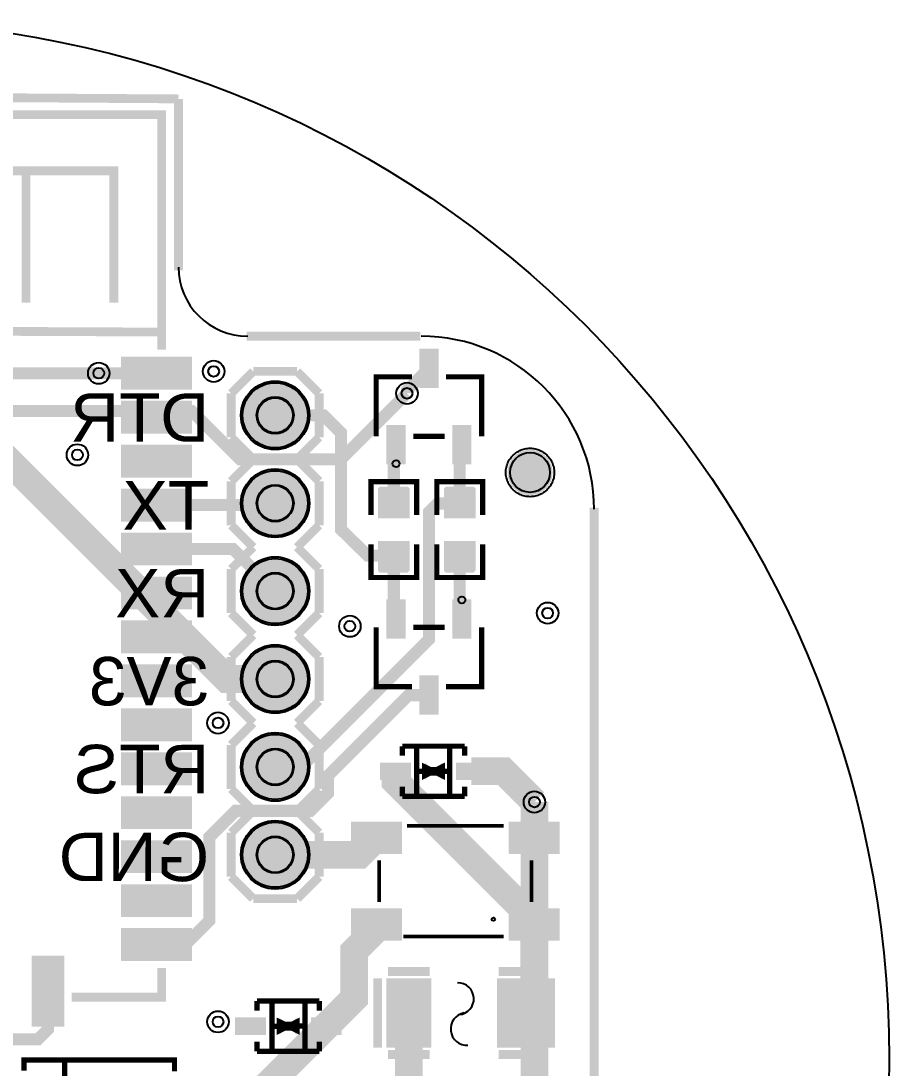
# Model space of a CAD drawing. Header units: millimetres. Extents: x -28.6 to 51.5, y -50.9 to 9.1.
# Drawn here: x 26.43 to 51.52, y -21.15 to 9.11 of the extents above; entities that cross this region are included whole.
import ezdxf

# ---------------------------------------------------------------- set-up
doc = ezdxf.new("R2010")
doc.units = ezdxf.units.MM
for name, color, linetype, true_color in [('BoardOutLine', 7, 'Continuous', 0xff00ff), ('BottomLayer', 7, 'Continuous', 0x0000ff), ('BottomSolderMaskLayer', 7, 'Continuous', 0xaa00ff), ('Document', 7, 'Continuous', 0xffffff), ('Hole', 7, 'Continuous', 0x222222), ('Multi-Layer', 7, 'Continuous', 0xc0c0c0), ('TopLayer', 7, 'Continuous', 0xff0000), ('TopPasteMaskLayer', 7, 'Continuous', 0x808080), ('TopSilkLayer', 7, 'Continuous', 0xffcc00), ('TopSolderMaskLayer', 7, 'Continuous', 0x800080)]:
    doc.layers.add(name, color=color, linetype=linetype, true_color=true_color)
doc.styles.get("Standard").update_dxf_attribs({"font": 'arial.ttf'})

msp = doc.modelspace()

# ---------------------------------------------------------------- hatches: boundary and pattern name
at = {"layer": 'BottomSolderMaskLayer'}
for points in [[(32.791, -2.286, 1), (34.773, -2.286, 1)], [(40.498, -3.937), (40.499, -3.9), (40.502, -3.864), (40.507, -3.828), (40.514, -3.792), (40.523, -3.756), (40.534, -3.721), (40.546, -3.687), (40.561, -3.654), (40.578, -3.621), (40.596, -3.589), (40.617, -3.559), (40.638, -3.529), (40.662, -3.501), (40.687, -3.475), (40.714, -3.45), (40.741, -3.426), (40.771, -3.404), (40.801, -3.383), (40.833, -3.365), (40.865, -3.348), (40.898, -3.333), (40.933, -3.32), (40.967, -3.309), (41.003, -3.299), (41.039, -3.292), (41.075, -3.287), (41.112, -3.284), (41.148, -3.283), (41.185, -3.284), (41.221, -3.287), (41.257, -3.292), (41.293, -3.299), (41.329, -3.309), (41.364, -3.32), (41.398, -3.333), (41.431, -3.348), (41.464, -3.365), (41.495, -3.383), (41.526, -3.404), (41.555, -3.426), (41.583, -3.45), (41.609, -3.475), (41.634, -3.501), (41.658, -3.529), (41.68, -3.559), (41.7, -3.589), (41.718, -3.621), (41.735, -3.654), (41.75, -3.687), (41.763, -3.721), (41.774, -3.756), (41.783, -3.792), (41.79, -3.828), (41.794, -3.864), (41.797, -3.9), (41.798, -3.937), (41.797, -3.974), (41.794, -4.01), (41.79, -4.046), (41.783, -4.082), (41.774, -4.118), (41.763, -4.153), (41.75, -4.187), (41.735, -4.22), (41.718, -4.253), (41.7, -4.285), (41.68, -4.315), (41.658, -4.345), (41.634, -4.373), (41.609, -4.399), (41.583, -4.424), (41.555, -4.448), (41.526, -4.47), (41.495, -4.491), (41.464, -4.509), (41.431, -4.526), (41.398, -4.541), (41.364, -4.554), (41.329, -4.565), (41.293, -4.575), (41.257, -4.582), (41.221, -4.587), (41.185, -4.59), (41.148, -4.591), (41.112, -4.59), (41.075, -4.587), (41.039, -4.582), (41.003, -4.575), (40.967, -4.565), (40.933, -4.554), (40.898, -4.541), (40.865, -4.526), (40.833, -4.509), (40.801, -4.491), (40.771, -4.47), (40.741, -4.448), (40.714, -4.424), (40.687, -4.399), (40.662, -4.373), (40.638, -4.345), (40.617, -4.315), (40.596, -4.285), (40.578, -4.253), (40.561, -4.22), (40.546, -4.187), (40.534, -4.153), (40.523, -4.118), (40.514, -4.082), (40.507, -4.046), (40.502, -4.01), (40.499, -3.974), (40.498, -3.937)], [(32.791, -4.826, 1), (34.773, -4.826, 1)], [(32.791, -7.366, 1), (34.773, -7.366, 1)], [(32.791, -9.906, 1), (34.773, -9.906, 1)], [(32.791, -12.446, 1), (34.773, -12.446, 1)], [(32.791, -14.986, 1), (34.773, -14.986, 1)]]:
    msp.add_hatch(color=256, dxfattribs=at).paths.add_polyline_path(points)
at = {"layer": 'Document'}
for points in [[(38.109, -12.319), (38.109, -12.827), (38.363, -12.573)], [(38.617, -12.827), (38.617, -12.319), (38.363, -12.573)], [(33.9, -19.685), (33.9, -20.193), (34.154, -19.939)], [(34.408, -20.193), (34.408, -19.685), (34.154, -19.939)]]:
    msp.add_hatch(color=256, dxfattribs=at).paths.add_polyline_path(points)
at = {"layer": 'Multi-Layer'}
for points in [[(32.842, -2.286, 1), (34.722, -2.286, 1)], [(32.842, -4.826, 1), (34.722, -4.826, 1)], [(32.842, -7.366, 1), (34.722, -7.366, 1)], [(32.842, -9.906, 1), (34.722, -9.906, 1)], [(32.842, -12.446, 1), (34.722, -12.446, 1)], [(32.842, -14.986, 1), (34.722, -14.986, 1)]]:
    msp.add_hatch(color=256, dxfattribs=at).paths.add_polyline_path(points)
at = {"layer": 'TopLayer'}
for points in [[(37.961, -1.45), (38.493, -1.45), (38.493, -0.412), (37.961, -0.412)], [(29.35, -0.62), (31.35, -0.62), (31.35, -1.52), (29.35, -1.52)], [(29.35, -1.89), (31.35, -1.89), (31.35, -2.79), (29.35, -2.79)], [(37.011, -3.652), (37.543, -3.652), (37.543, -2.615), (37.011, -2.615)], [(38.911, -3.652), (39.443, -3.652), (39.443, -2.615), (38.911, -2.615)], [(29.35, -3.16), (31.35, -3.16), (31.35, -4.06), (29.35, -4.06)], [(29.35, -4.43), (31.35, -4.43), (31.35, -5.33), (29.35, -5.33)], [(37.643, -5.238), (36.779, -5.238), (36.779, -4.432), (37.643, -4.432)], [(38.684, -5.238), (39.548, -5.238), (39.548, -4.432), (38.684, -4.432)], [(29.35, -5.7), (31.35, -5.7), (31.35, -6.6), (29.35, -6.6)], [(37.643, -5.938), (36.779, -5.938), (36.779, -6.745), (37.643, -6.745)], [(38.684, -5.938), (39.548, -5.938), (39.548, -6.745), (38.684, -6.745)], [(29.35, -6.97), (31.35, -6.97), (31.35, -7.87), (29.35, -7.87)], [(37.543, -7.651), (37.011, -7.651), (37.011, -8.689), (37.543, -8.689)], [(39.443, -7.651), (38.911, -7.651), (38.911, -8.689), (39.443, -8.689)], [(29.35, -8.24), (31.35, -8.24), (31.35, -9.14), (29.35, -9.14)], [(29.35, -9.51), (31.35, -9.51), (31.35, -10.41), (29.35, -10.41)], [(38.493, -9.854), (37.961, -9.854), (37.961, -10.891), (38.493, -10.891)], [(29.35, -10.78), (31.35, -10.78), (31.35, -11.68), (29.35, -11.68)], [(29.35, -12.05), (31.35, -12.05), (31.35, -12.95), (29.35, -12.95)], [(37.679, -12.345), (37.679, -12.801), (36.834, -12.801), (36.834, -12.345)], [(39.029, -12.345), (39.029, -12.801), (39.874, -12.801), (39.874, -12.345)], [(29.35, -13.32), (31.35, -13.32), (31.35, -14.22), (29.35, -14.22)], [(37.409, -14.048), (37.409, -14.948), (36.009, -14.948), (36.009, -14.048)], [(41.969, -14.048), (41.969, -14.948), (40.569, -14.948), (40.569, -14.048)], [(29.35, -14.59), (31.35, -14.59), (31.35, -15.49), (29.35, -15.49)], [(29.35, -15.86), (31.35, -15.86), (31.35, -16.76), (29.35, -16.76)], [(37.409, -16.548), (37.409, -17.448), (36.009, -17.448), (36.009, -16.548)], [(41.969, -16.548), (41.969, -17.448), (40.569, -17.448), (40.569, -16.548)], [(29.35, -17.13), (31.35, -17.13), (31.35, -18.03), (29.35, -18.03)], [(26.765, -17.93), (27.665, -17.93), (27.665, -19.93), (26.765, -19.93)], [(37.043, -18.608), (38.243, -18.608), (38.243, -20.508), (37.043, -20.508)], [(40.243, -18.608), (41.443, -18.608), (41.443, -20.508), (40.243, -20.508)], [(33.488, -20.167), (33.488, -19.712), (32.643, -19.712), (32.643, -20.167)], [(34.838, -20.167), (34.838, -19.712), (35.683, -19.712), (35.683, -20.167)]]:
    msp.add_hatch(color=256, dxfattribs=at).paths.add_polyline_path(points)
at = {"layer": 'TopPasteMaskLayer'}
for points in [[(37.961, -1.45), (38.493, -1.45), (38.493, -0.412), (37.961, -0.412)], [(29.35, -0.62), (31.35, -0.62), (31.35, -1.52), (29.35, -1.52)], [(29.35, -1.89), (31.35, -1.89), (31.35, -2.79), (29.35, -2.79)], [(37.011, -3.652), (37.543, -3.652), (37.543, -2.615), (37.011, -2.615)], [(38.911, -3.652), (39.443, -3.652), (39.443, -2.615), (38.911, -2.615)], [(29.35, -3.16), (31.35, -3.16), (31.35, -4.06), (29.35, -4.06)], [(29.35, -4.43), (31.35, -4.43), (31.35, -5.33), (29.35, -5.33)], [(36.761, -4.393), (36.761, -5.193), (36.811, -5.243), (37.039, -5.243), (37.039, -4.873), (37.369, -4.873), (37.369, -5.243), (37.611, -5.243), (37.661, -5.193), (37.661, -4.393), (37.611, -4.343), (36.811, -4.343)], [(39.516, -5.233), (39.288, -5.233), (39.288, -4.853), (38.958, -4.853), (38.958, -5.233), (38.716, -5.233), (38.666, -5.183), (38.666, -4.393), (38.716, -4.343), (39.516, -4.343), (39.566, -4.393), (39.566, -5.183)], [(29.35, -5.7), (31.35, -5.7), (31.35, -6.6), (29.35, -6.6)], [(36.811, -5.943), (37.039, -5.943), (37.039, -6.323), (37.369, -6.323), (37.369, -5.943), (37.611, -5.943), (37.661, -5.993), (37.661, -6.783), (37.611, -6.833), (36.811, -6.833), (36.761, -6.783), (36.761, -5.993)], [(39.566, -6.783), (39.566, -5.983), (39.516, -5.933), (39.288, -5.933), (39.288, -6.303), (38.958, -6.303), (38.958, -5.933), (38.716, -5.933), (38.666, -5.983), (38.666, -6.783), (38.716, -6.833), (39.516, -6.833)], [(29.35, -6.97), (31.35, -6.97), (31.35, -7.87), (29.35, -7.87)], [(37.543, -7.651), (37.011, -7.651), (37.011, -8.689), (37.543, -8.689)], [(39.443, -7.651), (38.911, -7.651), (38.911, -8.689), (39.443, -8.689)], [(29.35, -8.24), (31.35, -8.24), (31.35, -9.14), (29.35, -9.14)], [(29.35, -9.51), (31.35, -9.51), (31.35, -10.41), (29.35, -10.41)], [(38.493, -9.854), (37.961, -9.854), (37.961, -10.891), (38.493, -10.891)], [(29.35, -10.78), (31.35, -10.78), (31.35, -11.68), (29.35, -11.68)], [(29.35, -12.05), (31.35, -12.05), (31.35, -12.95), (29.35, -12.95)], [(37.679, -12.345), (37.679, -12.801), (36.834, -12.801), (36.834, -12.345)], [(39.029, -12.345), (39.029, -12.801), (39.874, -12.801), (39.874, -12.345)], [(29.35, -13.32), (31.35, -13.32), (31.35, -14.22), (29.35, -14.22)], [(37.409, -14.048), (37.409, -14.948), (36.009, -14.948), (36.009, -14.048)], [(41.969, -14.048), (41.969, -14.948), (40.569, -14.948), (40.569, -14.048)], [(29.35, -14.59), (31.35, -14.59), (31.35, -15.49), (29.35, -15.49)], [(29.35, -15.86), (31.35, -15.86), (31.35, -16.76), (29.35, -16.76)], [(37.409, -16.548), (37.409, -17.448), (36.009, -17.448), (36.009, -16.548)], [(41.969, -16.548), (41.969, -17.448), (40.569, -17.448), (40.569, -16.548)], [(29.35, -17.13), (31.35, -17.13), (31.35, -18.03), (29.35, -18.03)], [(26.765, -17.93), (27.665, -17.93), (27.665, -19.93), (26.765, -19.93)], [(37.043, -18.608), (38.243, -18.608), (38.243, -20.508), (37.043, -20.508)], [(40.243, -18.608), (41.443, -18.608), (41.443, -20.508), (40.243, -20.508)], [(33.488, -20.167), (33.488, -19.712), (32.643, -19.712), (32.643, -20.167)], [(34.838, -20.167), (34.838, -19.712), (35.683, -19.712), (35.683, -20.167)]]:
    msp.add_hatch(color=256, dxfattribs=at).paths.add_polyline_path(points)
at = {"layer": 'TopSolderMaskLayer'}
for points in [[(29.325, -0.595), (31.375, -0.595), (31.375, -1.545), (29.325, -1.545)], [(37.948, -1.499), (38.506, -1.499), (38.506, -0.363), (37.948, -0.363)], [(32.791, -2.286, 1), (34.773, -2.286, 1)], [(29.325, -1.865), (31.375, -1.865), (31.375, -2.815), (29.325, -2.815)], [(36.998, -3.702), (37.556, -3.702), (37.556, -2.565), (36.998, -2.565)], [(38.898, -3.702), (39.456, -3.702), (39.456, -2.565), (38.898, -2.565)], [(29.325, -3.135), (31.375, -3.135), (31.375, -4.085), (29.325, -4.085)], [(40.498, -3.937), (40.499, -3.9), (40.502, -3.864), (40.507, -3.828), (40.514, -3.792), (40.523, -3.756), (40.534, -3.721), (40.546, -3.687), (40.561, -3.654), (40.578, -3.621), (40.596, -3.589), (40.617, -3.559), (40.638, -3.529), (40.662, -3.501), (40.687, -3.475), (40.714, -3.45), (40.741, -3.426), (40.771, -3.404), (40.801, -3.383), (40.833, -3.365), (40.865, -3.348), (40.898, -3.333), (40.933, -3.32), (40.967, -3.309), (41.003, -3.299), (41.039, -3.292), (41.075, -3.287), (41.112, -3.284), (41.148, -3.283), (41.185, -3.284), (41.221, -3.287), (41.257, -3.292), (41.293, -3.299), (41.329, -3.309), (41.364, -3.32), (41.398, -3.333), (41.431, -3.348), (41.464, -3.365), (41.495, -3.383), (41.526, -3.404), (41.555, -3.426), (41.583, -3.45), (41.609, -3.475), (41.634, -3.501), (41.658, -3.529), (41.68, -3.559), (41.7, -3.589), (41.718, -3.621), (41.735, -3.654), (41.75, -3.687), (41.763, -3.721), (41.774, -3.756), (41.783, -3.792), (41.79, -3.828), (41.794, -3.864), (41.797, -3.9), (41.798, -3.937), (41.797, -3.974), (41.794, -4.01), (41.79, -4.046), (41.783, -4.082), (41.774, -4.118), (41.763, -4.153), (41.75, -4.187), (41.735, -4.22), (41.718, -4.253), (41.7, -4.285), (41.68, -4.315), (41.658, -4.345), (41.634, -4.373), (41.609, -4.399), (41.583, -4.424), (41.555, -4.448), (41.526, -4.47), (41.495, -4.491), (41.464, -4.509), (41.431, -4.526), (41.398, -4.541), (41.364, -4.554), (41.329, -4.565), (41.293, -4.575), (41.257, -4.582), (41.221, -4.587), (41.185, -4.59), (41.148, -4.591), (41.112, -4.59), (41.075, -4.587), (41.039, -4.582), (41.003, -4.575), (40.967, -4.565), (40.933, -4.554), (40.898, -4.541), (40.865, -4.526), (40.833, -4.509), (40.801, -4.491), (40.771, -4.47), (40.741, -4.448), (40.714, -4.424), (40.687, -4.399), (40.662, -4.373), (40.638, -4.345), (40.617, -4.315), (40.596, -4.285), (40.578, -4.253), (40.561, -4.22), (40.546, -4.187), (40.534, -4.153), (40.523, -4.118), (40.514, -4.082), (40.507, -4.046), (40.502, -4.01), (40.499, -3.974), (40.498, -3.937)], [(32.791, -4.826, 1), (34.773, -4.826, 1)], [(29.325, -4.405), (31.375, -4.405), (31.375, -5.355), (29.325, -5.355)], [(37.67, -5.262), (36.752, -5.262), (36.752, -4.408), (37.67, -4.408)], [(38.657, -5.262), (39.575, -5.262), (39.575, -4.408), (38.657, -4.408)], [(29.325, -5.675), (31.375, -5.675), (31.375, -6.625), (29.325, -6.625)], [(37.67, -5.914), (36.752, -5.914), (36.752, -6.768), (37.67, -6.768)], [(38.657, -5.914), (39.575, -5.914), (39.575, -6.768), (38.657, -6.768)], [(32.791, -7.366, 1), (34.773, -7.366, 1)], [(29.325, -6.945), (31.375, -6.945), (31.375, -7.895), (29.325, -7.895)], [(37.556, -7.602), (36.998, -7.602), (36.998, -8.738), (37.556, -8.738)], [(39.456, -7.602), (38.898, -7.602), (38.898, -8.738), (39.456, -8.738)], [(29.325, -8.215), (31.375, -8.215), (31.375, -9.165), (29.325, -9.165)], [(32.791, -9.906, 1), (34.773, -9.906, 1)], [(29.325, -9.485), (31.375, -9.485), (31.375, -10.435), (29.325, -10.435)], [(38.506, -9.804), (37.948, -9.804), (37.948, -10.941), (38.506, -10.941)], [(29.325, -10.755), (31.375, -10.755), (31.375, -11.705), (29.325, -11.705)], [(32.791, -12.446, 1), (34.773, -12.446, 1)], [(29.325, -12.025), (31.375, -12.025), (31.375, -12.975), (29.325, -12.975)], [(37.704, -12.32), (37.704, -12.826), (36.809, -12.826), (36.809, -12.32)], [(39.004, -12.32), (39.004, -12.826), (39.899, -12.826), (39.899, -12.32)], [(29.325, -13.295), (31.375, -13.295), (31.375, -14.245), (29.325, -14.245)], [(32.791, -14.986, 1), (34.773, -14.986, 1)], [(37.449, -14.032), (37.449, -14.964), (35.97, -14.964), (35.97, -14.032)], [(42.009, -14.032), (42.009, -14.964), (40.53, -14.964), (40.53, -14.032)], [(29.325, -14.565), (31.375, -14.565), (31.375, -15.515), (29.325, -15.515)], [(29.325, -15.835), (31.375, -15.835), (31.375, -16.785), (29.325, -16.785)], [(37.449, -16.532), (37.449, -17.464), (35.97, -17.464), (35.97, -16.532)], [(42.009, -16.532), (42.009, -17.464), (40.53, -17.464), (40.53, -16.532)], [(29.325, -17.105), (31.375, -17.105), (31.375, -18.055), (29.325, -18.055)], [(26.74, -17.904), (27.69, -17.904), (27.69, -19.955), (26.74, -19.955)], [(36.992, -18.557), (38.294, -18.557), (38.294, -20.559), (36.992, -20.559)], [(40.192, -18.557), (41.494, -18.557), (41.494, -20.559), (40.192, -20.559)], [(33.513, -20.192), (33.513, -19.686), (32.618, -19.686), (32.618, -20.192)], [(34.813, -20.192), (34.813, -19.686), (35.708, -19.686), (35.708, -20.192)]]:
    msp.add_hatch(color=256, dxfattribs=at).paths.add_polyline_path(points)

# ---------------------------------------------------------------- linework, layer by layer
at = {"layer": 'BoardOutLine', "const_width": 0.254}
for points in [[(11.938, 6.985), (30.988, 6.858)], [(30.988, 6.858), (30.988, 1.905)], [(32.957, 0), (37.973, 0)], [(43, -4.953), (43, -35.001)]]:
    msp.add_lwpolyline(points, dxfattribs=at)
at = {"layer": 'BoardOutLine'}
for centre, radius, start, end in [((32.988, 2), 2, 180, 270), ((38, -5), 5, 0, 90)]:
    msp.add_arc(centre, radius, start, end, dxfattribs=at)
at = {"layer": 'BottomLayer'}
for points, const_width in [([(15.367, -2.159), (31.369, -2.159), (32.766, -3.556), (35.687, -3.556), (37.592, -1.651)], 0.35), ([(9.906, -3.139), (25.618, -3.139), (32.385, -9.906), (33.782, -9.906)], 0.8), ([(41.275, -13.462), (41.275, -26.416), (38.354, -29.337)], 0.8)]:
    msp.add_lwpolyline(points, dxfattribs=dict(at, const_width=const_width))
msp.add_lwpolyline([(40.448, -3.937), (40.449, -3.899), (40.452, -3.861), (40.457, -3.824), (40.464, -3.787), (40.474, -3.75), (40.485, -3.714), (40.498, -3.678), (40.513, -3.643), (40.53, -3.609), (40.548, -3.576), (40.569, -3.544), (40.591, -3.513), (40.615, -3.484), (40.64, -3.456), (40.667, -3.429), (40.695, -3.404), (40.724, -3.38), (40.755, -3.358), (40.787, -3.337), (40.82, -3.319), (40.854, -3.302), (40.889, -3.287), (40.925, -3.274), (40.961, -3.263), (40.998, -3.253), (41.035, -3.246), (41.072, -3.241), (41.11, -3.238), (41.148, -3.237), (41.186, -3.238), (41.224, -3.241), (41.261, -3.246), (41.299, -3.253), (41.335, -3.263), (41.372, -3.274), (41.407, -3.287), (41.442, -3.302), (41.476, -3.319), (41.509, -3.337), (41.541, -3.358), (41.572, -3.38), (41.601, -3.404), (41.629, -3.429), (41.656, -3.456), (41.682, -3.484), (41.705, -3.513), (41.727, -3.544), (41.748, -3.576), (41.767, -3.609), (41.783, -3.643), (41.798, -3.678), (41.811, -3.714), (41.823, -3.75), (41.832, -3.787), (41.839, -3.824), (41.844, -3.861), (41.847, -3.899), (41.848, -3.937), (41.847, -3.975), (41.844, -4.013), (41.839, -4.05), (41.832, -4.088), (41.823, -4.124), (41.811, -4.161), (41.798, -4.196), (41.783, -4.231), (41.767, -4.265), (41.748, -4.298), (41.727, -4.33), (41.705, -4.361), (41.682, -4.39), (41.656, -4.418), (41.629, -4.445), (41.601, -4.471), (41.572, -4.494), (41.541, -4.516), (41.509, -4.537), (41.476, -4.555), (41.442, -4.572), (41.407, -4.587), (41.372, -4.6), (41.335, -4.612), (41.299, -4.621), (41.261, -4.628), (41.224, -4.633), (41.186, -4.636), (41.148, -4.637), (41.11, -4.636), (41.072, -4.633), (41.035, -4.628), (40.998, -4.621), (40.961, -4.612), (40.925, -4.6), (40.889, -4.587), (40.854, -4.572), (40.82, -4.555), (40.787, -4.537), (40.755, -4.516), (40.724, -4.494), (40.695, -4.471), (40.667, -4.445), (40.64, -4.418), (40.615, -4.39), (40.591, -4.361), (40.569, -4.33), (40.548, -4.298), (40.53, -4.265), (40.513, -4.231), (40.498, -4.196), (40.485, -4.161), (40.474, -4.124), (40.464, -4.088), (40.457, -4.05), (40.452, -4.013), (40.449, -3.975), (40.448, -3.937)], close=True, dxfattribs=at)
at = {"layer": 'BottomSolderMaskLayer'}
for centre, radius in [((33.782, -2.286), 0.991), ((33.782, -2.286), 0.535), ((33.782, -4.826), 0.991), ((33.782, -4.826), 0.535), ((33.782, -7.366), 0.991), ((33.782, -7.366), 0.535), ((33.782, -9.906), 0.991), ((33.782, -9.906), 0.535), ((33.782, -12.446), 0.991), ((33.782, -12.446), 0.535), ((33.782, -14.986), 0.991), ((33.782, -14.986), 0.535)]:
    msp.add_circle(centre, radius, dxfattribs=at)
at = {"layer": 'Document'}
for centre, radius in [((21.524, -20.889), 30), ((37.277, -3.682), 0.1), ((39.177, -7.621), 0.1)]:
    msp.add_circle(centre, radius, dxfattribs=at)
at = {"layer": 'Hole'}
for centre in [(32.004, -1.016), (28.684, -1.07), (37.592, -1.651), (28.067, -3.429), (41.656, -8.001), (35.941, -8.382), (32.131, -11.176), (41.275, -13.462), (32.131, -19.812)]:
    msp.add_circle(centre, 0.155, dxfattribs=at)
at = {"layer": 'Multi-Layer'}
for centre, radius in [((28.684, -1.07), 0.31), ((32.004, -1.016), 0.31), ((33.782, -2.286), 0.94), ((37.592, -1.651), 0.31), ((33.782, -2.286), 0.508), ((28.067, -3.429), 0.31), ((41.148, -3.937), 0.576), ((33.782, -4.826), 0.94), ((33.782, -4.826), 0.508), ((33.782, -7.366), 0.94), ((33.782, -7.366), 0.508), ((41.656, -8.001), 0.31), ((35.941, -8.382), 0.31), ((33.782, -9.906), 0.94), ((33.782, -9.906), 0.508), ((32.131, -11.176), 0.31), ((33.782, -12.446), 0.94), ((33.782, -12.446), 0.508), ((41.275, -13.462), 0.31), ((33.782, -14.986), 0.94), ((33.782, -14.986), 0.508), ((32.131, -19.812), 0.31)]:
    msp.add_circle(centre, radius, dxfattribs=at)
at = {"layer": 'TopLayer'}
for points, const_width in [([(14.357, -1.07), (28.684, -1.07)], 0.35), ([(28.684, -1.07), (30.35, -1.07)], 0.35), ([(37.592, -1.651), (37.592, -1.566), (38.227, -0.931)], 0.35), ([(33.782, -2.286), (35.179, -2.286), (35.687, -2.794), (35.687, -5.588), (36.457, -6.342), (37.211, -6.342)], 0.35), ([(37.277, -3.133), (37.211, -3.199), (37.211, -4.835)], 0.35), ([(39.116, -4.835), (39.116, -3.194), (39.177, -3.133)], 0.35), ([(30.35, -4.88), (33.728, -4.88), (33.782, -4.826)], 0.35), ([(39.116, -4.834), (38.473, -4.834), (38.227, -5.08), (38.227, -8.763), (34.544, -12.446), (33.782, -12.446)], 0.35), ([(30.35, -6.15), (32.566, -6.15), (33.782, -7.366)], 0.35), ([(37.277, -8.17), (37.211, -8.104), (37.211, -6.341)], 0.35), ([(39.177, -8.17), (39.116, -8.109), (39.116, -6.341)], 0.35), ([(30.351, -17.579), (31.189, -17.579), (31.877, -16.891), (31.877, -14.478), (32.639, -13.716), (34.798, -13.716), (35.306, -13.208), (35.306, -12.7), (37.633, -10.373), (38.227, -10.373)], 0.35), ([(41.396, -16.998), (37.257, -12.859), (37.257, -12.573)], 0.8), ([(41.275, -13.462), (40.386, -12.573), (39.452, -12.573)], 0.8), ([(41.275, -13.462), (41.27, -14.498)], 0.8), ([(36.709, -14.498), (36.221, -14.986), (33.782, -14.986)], 0.8), ([(35.261, -19.939), (36.068, -19.132), (36.068, -17.766), (36.836, -16.998)], 0.8), ([(40.843, -19.558), (41.269, -19.132), (41.269, -16.998)], 0.8), ([(9.643, -20.32), (26.924, -20.32), (27.215, -20.029), (27.215, -18.93)], 0.35), ([(38.354, -24.257), (37.643, -23.546), (37.643, -19.558)], 0.8), ([(31.006, -22.216), (32.984, -22.216), (35.261, -19.939)], 0.8)]:
    msp.add_lwpolyline(points, dxfattribs=dict(at, const_width=const_width))
msp.add_lwpolyline([(40.448, -3.937), (40.449, -3.899), (40.452, -3.861), (40.457, -3.824), (40.464, -3.787), (40.474, -3.75), (40.485, -3.714), (40.498, -3.678), (40.513, -3.643), (40.53, -3.609), (40.548, -3.576), (40.569, -3.544), (40.591, -3.513), (40.615, -3.484), (40.64, -3.456), (40.667, -3.429), (40.695, -3.404), (40.724, -3.38), (40.755, -3.358), (40.787, -3.337), (40.82, -3.319), (40.854, -3.302), (40.889, -3.287), (40.925, -3.274), (40.961, -3.263), (40.998, -3.253), (41.035, -3.246), (41.072, -3.241), (41.11, -3.238), (41.148, -3.237), (41.186, -3.238), (41.224, -3.241), (41.261, -3.246), (41.299, -3.253), (41.335, -3.263), (41.372, -3.274), (41.407, -3.287), (41.442, -3.302), (41.476, -3.319), (41.509, -3.337), (41.541, -3.358), (41.572, -3.38), (41.601, -3.404), (41.629, -3.429), (41.656, -3.456), (41.682, -3.484), (41.705, -3.513), (41.727, -3.544), (41.748, -3.576), (41.767, -3.609), (41.783, -3.643), (41.798, -3.678), (41.811, -3.714), (41.823, -3.75), (41.832, -3.787), (41.839, -3.824), (41.844, -3.861), (41.847, -3.899), (41.848, -3.937), (41.847, -3.975), (41.844, -4.013), (41.839, -4.05), (41.832, -4.088), (41.823, -4.124), (41.811, -4.161), (41.798, -4.196), (41.783, -4.231), (41.767, -4.265), (41.748, -4.298), (41.727, -4.33), (41.705, -4.361), (41.682, -4.39), (41.656, -4.418), (41.629, -4.445), (41.601, -4.471), (41.572, -4.494), (41.541, -4.516), (41.509, -4.537), (41.476, -4.555), (41.442, -4.572), (41.407, -4.587), (41.372, -4.6), (41.335, -4.612), (41.299, -4.621), (41.261, -4.628), (41.224, -4.633), (41.186, -4.636), (41.148, -4.637), (41.11, -4.636), (41.072, -4.633), (41.035, -4.628), (40.998, -4.621), (40.961, -4.612), (40.925, -4.6), (40.889, -4.587), (40.854, -4.572), (40.82, -4.555), (40.787, -4.537), (40.755, -4.516), (40.724, -4.494), (40.695, -4.471), (40.667, -4.445), (40.64, -4.418), (40.615, -4.39), (40.591, -4.361), (40.569, -4.33), (40.548, -4.298), (40.53, -4.265), (40.513, -4.231), (40.498, -4.196), (40.485, -4.161), (40.474, -4.124), (40.464, -4.088), (40.457, -4.05), (40.452, -4.013), (40.449, -3.975), (40.448, -3.937)], close=True, dxfattribs=at)
at = {"layer": 'TopSilkLayer'}
for points, const_width in [([(12.5, -0.389), (12.5, 6.4), (30.5, 6.4), (30.5, -0.389)], 0.254), ([(13.88, 2.24), (13.88, 4.78), (16.42, 4.78), (16.42, 2.24), (18.96, 2.24), (18.96, 4.78), (21.5, 4.78), (21.5, 2.24), (24.04, 2.24), (24.04, 4.78), (27.85, 4.78)], 0.254), ([(26.58, 4.78), (26.58, 0.97)], 0.254), ([(27.85, 4.78), (29.12, 4.78), (29.12, 0.97)], 0.254), ([(12.52, 0.2), (30.5, 0.12)], 0.254), ([(32.512, -1.651), (33.147, -1.016)], 0.254), ([(33.147, -1.016), (34.417, -1.016)], 0.254), ([(34.417, -1.016), (35.052, -1.651)], 0.254), ([(36.701, -2.891), (36.701, -1.173), (37.733, -1.173)], 0.152), ([(39.753, -2.891), (39.753, -1.173), (38.722, -1.173)], 0.152), ([(32.512, -2.921), (32.512, -1.651)], 0.254), ([(35.052, -1.651), (35.052, -2.921)], 0.254), ([(33.147, -3.556), (32.512, -2.921)], 0.254), ([(35.052, -2.921), (34.417, -3.556)], 0.254), ([(38.682, -2.891), (37.772, -2.891)], 0.152), ([(32.512, -4.191), (33.147, -3.556)], 0.254), ([(34.417, -3.556), (35.052, -4.191)], 0.254), ([(32.512, -5.461), (32.512, -4.191)], 0.254), ([(35.052, -4.191), (35.052, -5.461)], 0.254), ([(37.872, -5.162), (37.872, -4.203), (36.55, -4.203), (36.55, -5.162)], 0.152), ([(38.455, -5.162), (38.455, -4.203), (39.777, -4.203), (39.777, -5.162)], 0.152), ([(33.147, -6.096), (32.512, -5.461)], 0.254), ([(35.052, -5.461), (34.417, -6.096)], 0.254), ([(32.512, -6.731), (33.147, -6.096)], 0.254), ([(34.417, -6.096), (35.052, -6.731)], 0.254), ([(37.872, -6.014), (37.872, -6.973), (36.55, -6.973), (36.55, -6.014)], 0.152), ([(38.455, -6.014), (38.455, -6.973), (39.777, -6.973), (39.777, -6.014)], 0.152), ([(32.512, -8.001), (32.512, -6.731)], 0.254), ([(35.052, -6.731), (35.052, -8.001)], 0.254), ([(32.512, -8.001), (33.147, -8.636)], 0.254), ([(34.417, -8.636), (35.052, -8.001)], 0.254), ([(36.701, -8.412), (36.701, -10.13), (37.733, -10.13)], 0.152), ([(37.772, -8.412), (38.682, -8.412)], 0.152), ([(39.753, -8.412), (39.753, -10.13), (38.722, -10.13)], 0.152), ([(32.512, -9.271), (33.147, -8.636)], 0.254), ([(34.417, -8.636), (35.052, -9.271)], 0.254), ([(32.512, -10.541), (32.512, -9.271)], 0.254), ([(35.052, -9.271), (35.052, -10.541)], 0.254), ([(33.147, -11.176), (32.512, -10.541)], 0.254), ([(35.052, -10.541), (34.417, -11.176)], 0.254), ([(32.512, -11.811), (33.147, -11.176)], 0.254), ([(34.417, -11.176), (35.052, -11.811)], 0.254), ([(32.512, -13.081), (32.512, -11.811)], 0.254), ([(35.052, -11.811), (35.052, -13.081)], 0.254), ([(37.456, -11.847), (37.456, -12.125)], 0.152), ([(37.456, -11.847), (39.258, -11.847)], 0.152), ([(37.874, -11.847), (37.874, -13.299)], 0.152), ([(38.824, -11.847), (38.824, -13.299)], 0.152), ([(39.258, -11.847), (39.258, -12.125)], 0.152), ([(38.484, -12.573), (38.354, -12.573), (38.103, -12.7), (38.103, -12.446), (38.355, -12.57)], 0.154), ([(38.23, -12.573), (38.36, -12.573), (38.611, -12.446), (38.611, -12.7), (38.359, -12.576)], 0.154), ([(38.357, -12.7), (38.357, -12.446)], 0.154), ([(38.824, -12.573), (37.874, -12.576)], 0.154), ([(33.147, -13.716), (32.512, -13.081)], 0.254), ([(35.052, -13.081), (34.417, -13.716)], 0.254), ([(37.456, -13.299), (37.456, -13.021)], 0.152), ([(39.258, -13.299), (39.258, -13.021)], 0.152), ([(37.456, -13.299), (39.258, -13.299)], 0.152), ([(32.512, -14.351), (33.147, -13.716)], 0.254), ([(34.417, -13.716), (35.052, -14.351)], 0.254), ([(40.389, -14.148), (37.589, -14.148)], 0.102), ([(32.512, -15.621), (32.512, -14.351)], 0.254), ([(35.052, -14.351), (35.052, -15.621)], 0.254), ([(36.789, -16.348), (36.789, -15.148)], 0.102), ([(41.189, -16.348), (41.189, -15.148)], 0.102), ([(32.512, -15.621), (33.147, -16.256)], 0.254), ([(34.417, -16.256), (35.052, -15.621)], 0.254), ([(33.147, -16.256), (34.417, -16.256)], 0.254), ([(40.389, -17.348), (37.489, -17.348)], 0.102), ([(30.5, -18.261), (30.5, -19.1), (27.896, -19.1)], 0.254), ([(36.743, -18.558), (36.743, -20.558)], 0.254), ([(38.243, -18.358), (37.043, -18.358)], 0.254), ([(40.243, -18.358), (41.443, -18.358)], 0.254), ([(41.743, -18.558), (41.743, -20.558)], 0.254), ([(35.061, -19.213), (33.259, -19.213)], 0.152), ([(33.259, -19.213), (33.259, -19.491)], 0.152), ([(33.693, -20.665), (33.693, -19.213)], 0.152), ([(34.643, -20.665), (34.643, -19.213)], 0.152), ([(35.061, -19.213), (35.061, -19.491)], 0.152), ([(33.693, -19.939), (34.643, -19.936)], 0.154), ([(34.287, -19.939), (34.157, -19.939), (33.906, -20.066), (33.906, -19.812), (34.158, -19.936)], 0.154), ([(34.033, -19.939), (34.163, -19.939), (34.414, -19.812), (34.414, -20.066), (34.162, -19.942)], 0.154), ([(34.16, -19.812), (34.16, -20.066)], 0.154), ([(33.259, -20.665), (33.259, -20.387)], 0.152), ([(35.061, -20.665), (35.061, -20.387)], 0.152), ([(30.872, -21.246), (30.872, -20.916), (26.525, -20.916), (26.525, -21.227)], 0.152), ([(27.695, -23.501), (27.695, -20.904)], 0.152), ([(35.061, -20.665), (33.259, -20.665)], 0.152), ([(38.243, -20.758), (37.043, -20.758)], 0.254), ([(40.243, -20.758), (41.443, -20.758)], 0.254)]:
    msp.add_lwpolyline(points, dxfattribs=dict(at, const_width=const_width))
msp.add_circle((40.089, -16.848), 0.05, dxfattribs=at)
for centre, radius, start, end in [((39.065, -19.147), 0.459, 275.115, 91.4793), ((39.322, -20.02), 0.469, 99.7405, 273.7671)]:
    msp.add_arc(centre, radius, start, end, dxfattribs=at)
at = {"layer": 'TopSolderMaskLayer'}
for centre, radius in [((33.782, -2.286), 0.991), ((33.782, -2.286), 0.535), ((33.782, -4.826), 0.991), ((33.782, -4.826), 0.535), ((33.782, -7.366), 0.991), ((33.782, -7.366), 0.535), ((33.782, -9.906), 0.991), ((33.782, -9.906), 0.535), ((33.782, -12.446), 0.991), ((33.782, -12.446), 0.535), ((33.782, -14.986), 0.991), ((33.782, -14.986), 0.535)]:
    msp.add_circle(centre, radius, dxfattribs=at)

# ---------------------------------------------------------------- texts
at = {"layer": 'BottomSilkLayer', "text_generation_flag": 2}
for s, p in [('DTR', (31.877, -3.048)), ('TX', (31.877, -5.588)), ('RX', (31.877, -8.128)), ('3V3', (31.877, -10.668)), ('RTS', (31.877, -13.208)), ('GND', (31.877, -15.748))]:
    msp.add_text(s, height=1.4, dxfattribs=at).set_placement(p)

doc.saveas('drawing.dxf')
